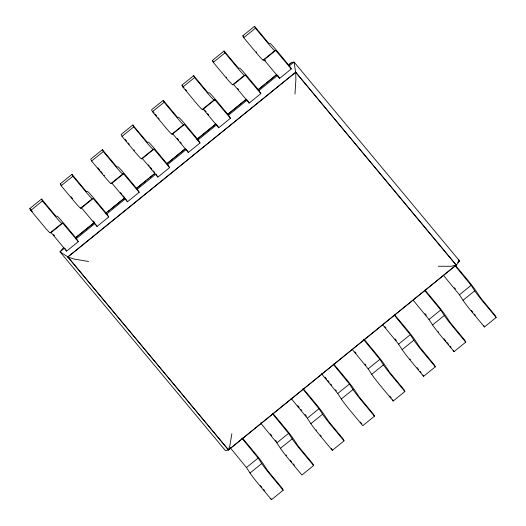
<?xml version="1.0" encoding="UTF-8"?>
<svg xmlns="http://www.w3.org/2000/svg" width="526" height="526" viewBox="0 0 526 526"><rect width="100%" height="100%" fill="white"/><g stroke="black" fill="none" stroke-linecap="round" stroke-linejoin="round"><path stroke-width="0.79" d="M294.968 94.055L295.882 79.538L295.697 72.253L456.259 264.999L451.262 266.261L438.27 266.261M63.35 247.772L60.03 251.849L225.536 450.736L228.475 449.894L67.854 256.879L295.796 72.174L67.834 257.056L228.468 449.954L456.259 264.999M288.656 65.046L291.141 62.824L294.067 62.042L459.579 260.929L456.233 265.229L295.619 72.161L295.651 72.503M231.861 433.667L229.823 445.851L228.297 449.881M228.475 449.894L456.134 265.117M50.167 232.854L61.871 223.366L62.706 223.155L78.321 241.651L66.618 251.139L51.804 233.406L51.009 232.65L50.167 232.854A13.577 0.743 51 0 1 43.001 225.135L30.751 210.407L29.837 208.52L41.541 199.032L55.361 215.561L56.157 216.324L57.032 216.166A13.577 0.743 51 0 1 64.159 223.839L76.415 238.561L78.321 241.651M80.557 208.132L80.531 208.171A13.577 0.743 51 0 1 73.43 200.459L61.174 185.731L60.26 183.844L71.963 174.356L85.784 190.885L86.58 191.648L87.421 191.444A13.577 0.743 51 0 1 94.588 199.163L106.837 213.891L108.744 216.975L97.047 226.463L82.227 208.73L81.431 207.974L80.557 208.132L92.293 198.69L93.135 198.486L108.744 216.975M92.293 198.69L92.228 198.677A13.577 0.743 51 0 1 85.127 190.964L72.877 176.243L71.963 174.356M110.979 183.456L110.953 183.495A13.577 0.743 51 0 1 103.852 175.783L91.596 161.055L90.689 159.168L102.386 149.68L116.213 166.216L117.009 166.972L117.909 166.775A13.577 0.743 51 0 1 125.01 174.487L137.266 189.215L139.173 192.299L127.47 201.787L112.649 184.054L111.854 183.298L110.979 183.456L122.722 174.014L123.557 173.81L139.173 192.299M122.722 174.014L122.657 174.007A13.577 0.743 51 0 1 115.556 166.288L103.3 151.567L102.386 149.68M141.402 158.78L141.382 158.819A13.577 0.743 51 0 1 134.275 151.107L122.025 136.379L121.111 134.492L132.815 125.004L146.636 141.54L147.431 142.296L148.306 142.138A13.577 0.743 51 0 1 155.44 149.811L167.689 164.539L169.596 167.623L157.892 177.111L143.079 159.385L142.283 158.622L141.441 158.826L153.145 149.338L153.96 149.128L142.283 158.622M153.079 149.331L153.145 149.338A13.577 0.743 51 0 1 145.978 141.612L133.729 126.891L132.815 125.004M171.831 134.104L171.805 134.143A13.577 0.743 51 0 1 164.704 126.431L152.448 111.709L151.534 109.816L163.238 100.328L177.058 116.864L177.86 117.62L178.735 117.462A13.577 0.743 51 0 1 185.862 125.135L198.111 139.863L200.025 142.947L188.321 152.435L173.501 134.709L172.706 133.946L171.87 134.15L183.574 124.662L184.389 124.452L200.025 142.947M202.254 109.428L202.227 109.467A13.577 0.743 51 0 1 195.126 101.755L182.877 87.033L181.963 85.14L193.667 75.652L207.487 92.188L208.283 92.944L209.184 92.747A13.577 0.743 51 0 1 216.285 100.466L228.54 115.187L230.447 118.271L218.744 127.759L203.93 110.033L203.128 109.27L202.254 109.428L213.997 99.986L214.832 99.782L230.447 118.271M232.683 84.752L232.656 84.791A13.577 0.743 51 0 1 225.549 77.079L213.3 62.357L212.386 60.464L224.089 50.976L237.91 67.512L238.705 68.268L239.547 68.064A13.577 0.743 51 0 1 246.714 75.79L258.963 90.511L260.87 93.595L249.173 103.083L234.353 85.357L233.557 84.594L232.683 84.752L244.419 75.31L245.261 75.106L260.87 93.595M263.079 60.115L274.848 50.634L275.683 50.43L291.299 68.919L279.595 78.407L264.775 60.681L263.98 59.918L263.105 60.076A13.577 0.743 51 0 1 255.978 52.403L243.722 37.681L242.815 35.788L254.512 26.3L268.339 42.836L269.134 43.592L270.035 43.395A13.577 0.743 51 0 1 277.136 51.114L289.392 65.835L291.299 68.919M274.848 50.634L274.782 50.627A13.577 0.743 51 0 1 267.681 42.915L255.426 28.187L254.512 26.3M81.431 207.974L93.122 198.493M111.847 183.311L123.551 173.823M153.973 149.147L169.596 167.623M172.699 133.959L184.409 124.458M263.973 59.931L275.677 50.443M63.37 247.601L63.738 247.43M30.751 210.407L42.448 200.919L41.541 199.032M61.174 185.731L72.877 176.243M91.596 161.055L103.3 151.567M122.025 136.379L133.729 126.891M152.448 111.709L164.151 102.215L163.238 100.328M182.877 87.033L194.574 77.539L193.667 75.652M213.3 62.357L225.003 52.863L224.089 50.976M243.722 37.681L255.426 28.187M50.996 232.663L62.699 223.169M203.121 109.283L214.825 99.795M233.537 84.594L245.248 75.119M75.606 237.634L94.726 222.123M105.555 213.339L124.675 197.829M136.149 188.525L154.631 173.534M166.742 163.718L185.224 148.726M196.698 139.423L215.818 123.912M227.291 114.609L246.405 99.105M257.878 89.801L276.998 74.291M288.472 64.987L291.134 62.883M76.211 237.344L94.713 222.34M105.555 213.543L106.831 212.511M108.106 211.478L109.382 210.439M110.657 209.407L124.695 198.026M136.181 188.709L145.748 180.951M147.024 179.912L148.299 178.879M149.575 177.841L154.683 173.705M166.801 163.875L184.665 149.384M197.428 139.035L215.93 124.031M228.047 114.201L245.912 99.71M258.036 89.88L265.051 84.186M266.327 83.154L276.538 74.876M75.974 238.922L95.134 223.379M106.581 214.095L125.714 198.578M137.194 189.268L155.985 174.027M167.689 164.539L186.414 149.351M197.776 140.133L216.837 124.675M228.389 115.312L247.259 99.999L249.173 103.083M258.963 90.511L277.689 75.323L279.595 78.407M288.971 66.177L294.067 62.042L295.619 72.161M457.666 262.481L459.579 260.929L458.245 260.048M242.433 438.066L254.17 452.176A13.577 0.743 51 0 1 263.171 463.807L267.773 470.763L282.278 488.319L283.185 490.212L271.488 499.7L259.233 484.979A13.577 0.743 51 0 1 250.238 473.347L246.457 467.542L258.161 458.054L241.842 438.145M272.856 413.39L284.599 427.5A13.577 0.743 51 0 1 293.593 439.131L298.203 446.087L312.7 463.643L313.614 465.536L301.911 475.024L289.662 460.303A13.577 0.743 51 0 1 280.667 448.671L276.867 442.853L288.583 433.378L272.264 413.469M303.278 388.714L315.021 402.824A13.577 0.743 51 0 1 324.016 414.455L328.625 421.411L343.123 438.967L344.037 440.86L332.333 450.348L320.084 435.627A13.577 0.743 51 0 1 311.09 423.995L307.309 418.196L319.012 408.702L302.687 388.793M333.708 364.038L345.45 378.148A13.577 0.743 51 0 1 354.445 389.779L359.054 396.742L373.552 414.291L374.466 416.184L362.762 425.672L350.507 410.951A13.577 0.743 51 0 1 341.512 399.319L337.731 393.52L349.435 384.026L333.116 364.117M364.13 339.362L375.873 353.472A13.577 0.743 51 0 1 384.868 365.103L389.477 372.066L403.975 389.621L404.888 391.508L393.185 400.996L380.936 386.275A13.577 0.743 51 0 1 371.941 374.643L368.161 368.844L379.857 359.35L363.538 339.441M394.559 314.686L406.296 328.796A13.577 0.743 51 0 1 415.29 340.427L419.899 347.39L434.404 364.945L435.311 366.832L423.614 376.32L411.358 361.599A13.577 0.743 51 0 1 402.364 349.968L398.57 344.149L410.287 334.674L394.474 315.376M424.982 290.01L436.725 304.12A13.577 0.743 51 0 1 445.719 315.751L450.328 322.714L464.826 340.269L465.74 342.156L454.037 351.644L441.787 336.923A13.577 0.743 51 0 1 432.793 325.292L429.006 319.492L440.709 309.998L424.896 290.707M455.404 265.334L467.147 279.444A13.577 0.743 51 0 1 476.142 291.075L480.751 298.038L495.249 315.593L496.163 317.48L484.459 326.968L472.21 312.247A13.577 0.743 51 0 1 463.215 300.616L459.435 294.816L471.125 285.309L455.325 266.031M250.014 473.005L261.751 463.564L258.161 458.054M280.437 448.33L292.18 438.888L288.583 433.378M310.859 423.654L322.602 414.212L319.012 408.702M341.289 398.978L353.031 389.536L349.435 384.026M371.711 374.302L383.454 364.86L379.857 359.35M402.14 349.626L413.877 340.184L410.287 334.674M432.563 324.95L444.306 315.508L440.709 309.998M462.985 300.274L474.728 290.832L471.125 285.309M88.559 261.461L74.442 259.134L67.834 257.056M226.206 77L226.581 77.394M256.169 51.811L256.635 52.324M104.043 175.191L104.51 175.704M133.939 149.897L134.472 150.515M496.163 317.48L483.913 302.759A13.577 0.743 51 0 1 474.919 291.128L474.728 290.832M454.425 287.709L455.444 288.938M443.622 275.519L459.435 294.816M242.815 35.788L243.834 37.017M471.296 310.36L472.828 312.201M474.36 314.042L475.379 315.265M244.419 75.31L244.38 75.264A13.577 0.743 51 0 1 237.252 67.584L225.003 52.863M465.74 342.156L453.484 327.435A13.577 0.743 51 0 1 444.49 315.804L444.306 315.508M237.561 88.348L238.587 89.571M413.199 300.195L429.006 319.492M212.386 60.464L213.405 61.693M443.937 338.718L445.976 341.17M446.995 342.393L448.527 344.234M450.059 346.075L451.084 347.305M213.997 99.986L213.957 99.94A13.577 0.743 51 0 1 206.83 92.26L194.574 77.539M435.311 366.832L423.062 352.111A13.577 0.743 51 0 1 414.067 340.48L413.877 340.184M204.588 109.954L206.12 111.795M207.645 113.636L208.671 114.859M384.894 326.633L385.92 327.856M382.77 324.871L398.57 344.149M181.963 85.14L184.001 87.599M185.533 89.433L186.559 90.663M417.085 367.687L418.617 369.528M420.149 371.369L421.168 372.592M183.574 124.662L183.508 124.655A13.577 0.743 51 0 1 176.401 116.936L164.151 102.215M404.888 391.508L392.639 376.787A13.577 0.743 51 0 1 383.638 365.156L383.454 364.86M177.223 138.312L178.755 140.153M180.286 141.994L181.306 143.217M354.984 351.92L356.003 353.15M352.348 349.547L368.161 368.844M153.066 111.657L154.092 112.886M155.111 114.109L156.643 115.95M158.175 117.791L159.194 119.021M389.72 396.039L391.252 397.88M374.466 416.184L362.21 401.456A13.577 0.743 51 0 1 353.216 389.832L353.031 389.536M148.332 164.829L149.351 166.052M150.37 167.281L151.902 169.122M153.434 170.963L154.453 172.186M325.068 377.208L326.6 379.049M327.619 380.278L329.151 382.119M330.683 383.96L331.702 385.183M321.412 373.611L337.731 393.52M125.195 139.403L126.727 141.244M128.259 143.079L129.278 144.308M360.317 421.944L361.849 423.785M344.037 440.86L331.788 426.132A13.577 0.743 51 0 1 322.793 414.508L322.602 414.212M120.454 192.569L121.986 194.41M123.012 195.639L124.544 197.474M297.703 405.566L299.235 407.407M300.767 409.248L301.786 410.471M290.99 398.287L307.309 418.196M97.836 167.755L99.874 170.214M100.893 171.437L102.425 173.278M320.189 434.963L321.215 436.192M313.614 465.536L301.359 450.808A13.577 0.743 51 0 1 292.364 439.184L292.18 438.888M93.095 220.927L94.627 222.768M270.344 433.924L271.876 435.765M260.561 422.963L276.867 442.853M60.26 183.844L61.279 185.073M70.984 196.724L72.516 198.565M290.28 460.25L291.812 462.091M293.344 463.932L294.363 465.162M61.871 223.366L61.805 223.353A13.577 0.743 51 0 1 54.704 215.64L42.448 200.919M283.185 490.212L270.936 475.484A13.577 0.743 51 0 1 261.941 463.853L261.751 463.564M53.481 234.557L54.5 235.786M230.138 447.633L246.457 467.542M29.837 208.52L32.388 211.59M260.363 485.544L261.895 487.385M263.427 489.219L264.446 490.449M409.853 358.982L410.444 359.712M438.197 331.623L438.625 332.202M286.072 455.003L286.499 455.582M316.172 429.86L316.501 430.327M217.218 125.293L218.744 127.759M186.796 149.969L188.321 152.435M156.367 174.645L157.892 177.111M125.944 199.321L127.47 201.787M95.903 224.615L97.047 226.463M66.618 251.139L64.711 248.055L60.03 251.849L67.854 256.879M483.854 325.712L484.459 326.968M453.425 350.388L454.037 351.644M423.003 375.064L423.614 376.32M392.58 399.74L393.185 400.996M331.426 448.461L332.333 450.348M270.877 498.438L271.488 499.7M295.796 72.174L295.862 72.516M275.578 440.269A13.577 0.743 51 0 1 276.459 441.373M305.113 414.488A13.577 0.743 51 0 1 306.448 416.151M335.535 389.812A13.577 0.743 51 0 1 336.43 390.923M365.064 364.045A13.577 0.743 51 0 1 365.958 365.143M395.039 338.823A13.577 0.743 51 0 1 396.387 340.467M425.021 313.614A13.577 0.743 51 0 1 426.362 315.238M264.558 59.556A13.577 0.743 51 0 1 265.433 60.602"/></g></svg>
